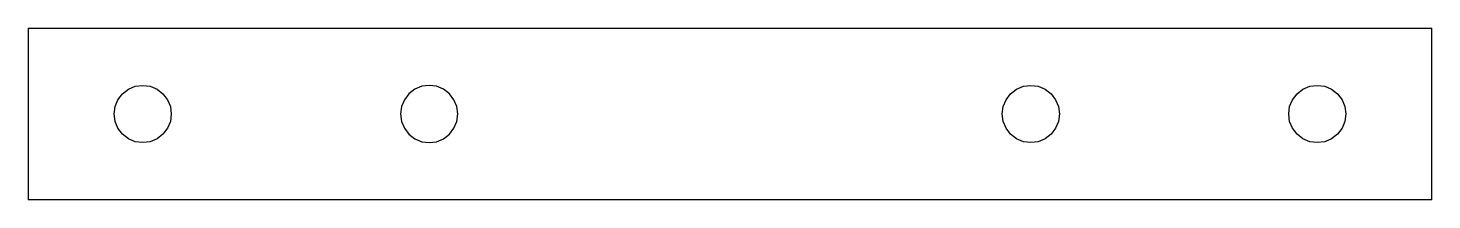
# Model space of a CAD drawing. Extents: x -123 to 123, y -15 to 15.
import ezdxf

# ---------------------------------------------------------------- set-up
doc = ezdxf.new("R2010")
doc.units = 0
doc.header["$MEASUREMENT"] = 0
doc.layers.get('0').update_dxf_attribs({"linetype": 'CONTINUOUS'})

msp = doc.modelspace()

# ---------------------------------------------------------------- linework, layer by layer
for p, q in [((-122.5, 15), (-122.5, -15)), ((-122.5, 15), (122.5, 15)), ((122.5, -15), (122.5, 15)), ((-103.79, 4.83), (-102.5, 5)), ((-102.5, 5), (-101.21, 4.83)), ((-52.5, 5), (-53.79, 4.83)), ((-51.21, 4.83), (-52.5, 5)), ((51.21, 4.83), (52.5, 5)), ((52.5, 5), (53.79, 4.83)), ((101.21, 4.83), (102.5, 5)), ((102.5, 5), (103.79, 4.83)), ((-107.33, 1.29), (-106.83, 2.5)), ((-106.83, 2.5), (-106.04, 3.54)), ((-106.04, 3.54), (-105, 4.33)), ((-105, 4.33), (-103.79, 4.83)), ((-101.21, 4.83), (-100, 4.33)), ((-100, 4.33), (-98.96, 3.54)), ((-98.96, 3.54), (-98.17, 2.5)), ((-98.17, 2.5), (-97.67, 1.29)), ((-56.83, 2.5), (-57.33, 1.29)), ((-56.04, 3.54), (-56.83, 2.5)), ((-55, 4.33), (-56.04, 3.54)), ((-53.79, 4.83), (-55, 4.33)), ((-50, 4.33), (-51.21, 4.83)), ((-48.96, 3.54), (-50, 4.33)), ((-48.17, 2.5), (-48.96, 3.54)), ((-47.67, 1.29), (-48.17, 2.5)), ((47.67, 1.29), (48.17, 2.5)), ((48.17, 2.5), (48.96, 3.54)), ((48.96, 3.54), (50, 4.33)), ((50, 4.33), (51.21, 4.83)), ((53.79, 4.83), (55, 4.33)), ((55, 4.33), (56.04, 3.54)), ((56.04, 3.54), (56.83, 2.5)), ((56.83, 2.5), (57.33, 1.29)), ((97.67, 1.29), (98.17, 2.5)), ((98.17, 2.5), (98.96, 3.54)), ((98.96, 3.54), (100, 4.33)), ((100, 4.33), (101.21, 4.83)), ((103.79, 4.83), (105, 4.33)), ((105, 4.33), (106.04, 3.54)), ((106.04, 3.54), (106.83, 2.5)), ((106.83, 2.5), (107.33, 1.29)), ((-107.5, 0), (-107.33, 1.29)), ((-97.67, 1.29), (-97.5, 0)), ((-57.33, 1.29), (-57.5, 0)), ((-47.5, 0), (-47.67, 1.29)), ((47.5, 0), (47.67, 1.29)), ((57.33, 1.29), (57.5, 0)), ((97.5, 0), (97.67, 1.29)), ((107.33, 1.29), (107.5, 0)), ((-107.33, -1.29), (-107.5, 0)), ((-106.83, -2.5), (-107.33, -1.29)), ((-97.67, -1.29), (-98.17, -2.5)), ((-97.5, 0), (-97.67, -1.29)), ((-57.5, 0), (-57.33, -1.29)), ((-57.33, -1.29), (-56.83, -2.5)), ((-48.17, -2.5), (-47.67, -1.29)), ((-47.67, -1.29), (-47.5, 0)), ((47.67, -1.29), (47.5, 0)), ((48.17, -2.5), (47.67, -1.29)), ((57.33, -1.29), (56.83, -2.5)), ((57.5, 0), (57.33, -1.29)), ((97.67, -1.29), (97.5, 0)), ((98.17, -2.5), (97.67, -1.29)), ((107.33, -1.29), (106.83, -2.5)), ((107.5, 0), (107.33, -1.29)), ((-106.04, -3.54), (-106.83, -2.5)), ((-105, -4.33), (-106.04, -3.54)), ((-103.79, -4.83), (-105, -4.33)), ((-102.5, -5), (-103.79, -4.83)), ((-101.21, -4.83), (-102.5, -5)), ((-100, -4.33), (-101.21, -4.83)), ((-98.96, -3.54), (-100, -4.33)), ((-98.17, -2.5), (-98.96, -3.54)), ((-56.83, -2.5), (-56.04, -3.54)), ((-56.04, -3.54), (-55, -4.33)), ((-55, -4.33), (-53.79, -4.83)), ((-53.79, -4.83), (-52.5, -5)), ((-52.5, -5), (-51.21, -4.83)), ((-51.21, -4.83), (-50, -4.33)), ((-50, -4.33), (-48.96, -3.54)), ((-48.96, -3.54), (-48.17, -2.5)), ((48.96, -3.54), (48.17, -2.5)), ((50, -4.33), (48.96, -3.54)), ((51.21, -4.83), (50, -4.33)), ((52.5, -5), (51.21, -4.83)), ((53.79, -4.83), (52.5, -5)), ((55, -4.33), (53.79, -4.83)), ((56.04, -3.54), (55, -4.33)), ((56.83, -2.5), (56.04, -3.54)), ((98.96, -3.54), (98.17, -2.5)), ((100, -4.33), (98.96, -3.54)), ((101.21, -4.83), (100, -4.33)), ((102.5, -5), (101.21, -4.83)), ((103.79, -4.83), (102.5, -5)), ((105, -4.33), (103.79, -4.83)), ((106.04, -3.54), (105, -4.33)), ((106.83, -2.5), (106.04, -3.54)), ((122.5, -15), (-122.5, -15))]:
    msp.add_line(p, q)

doc.saveas('drawing.dxf')
